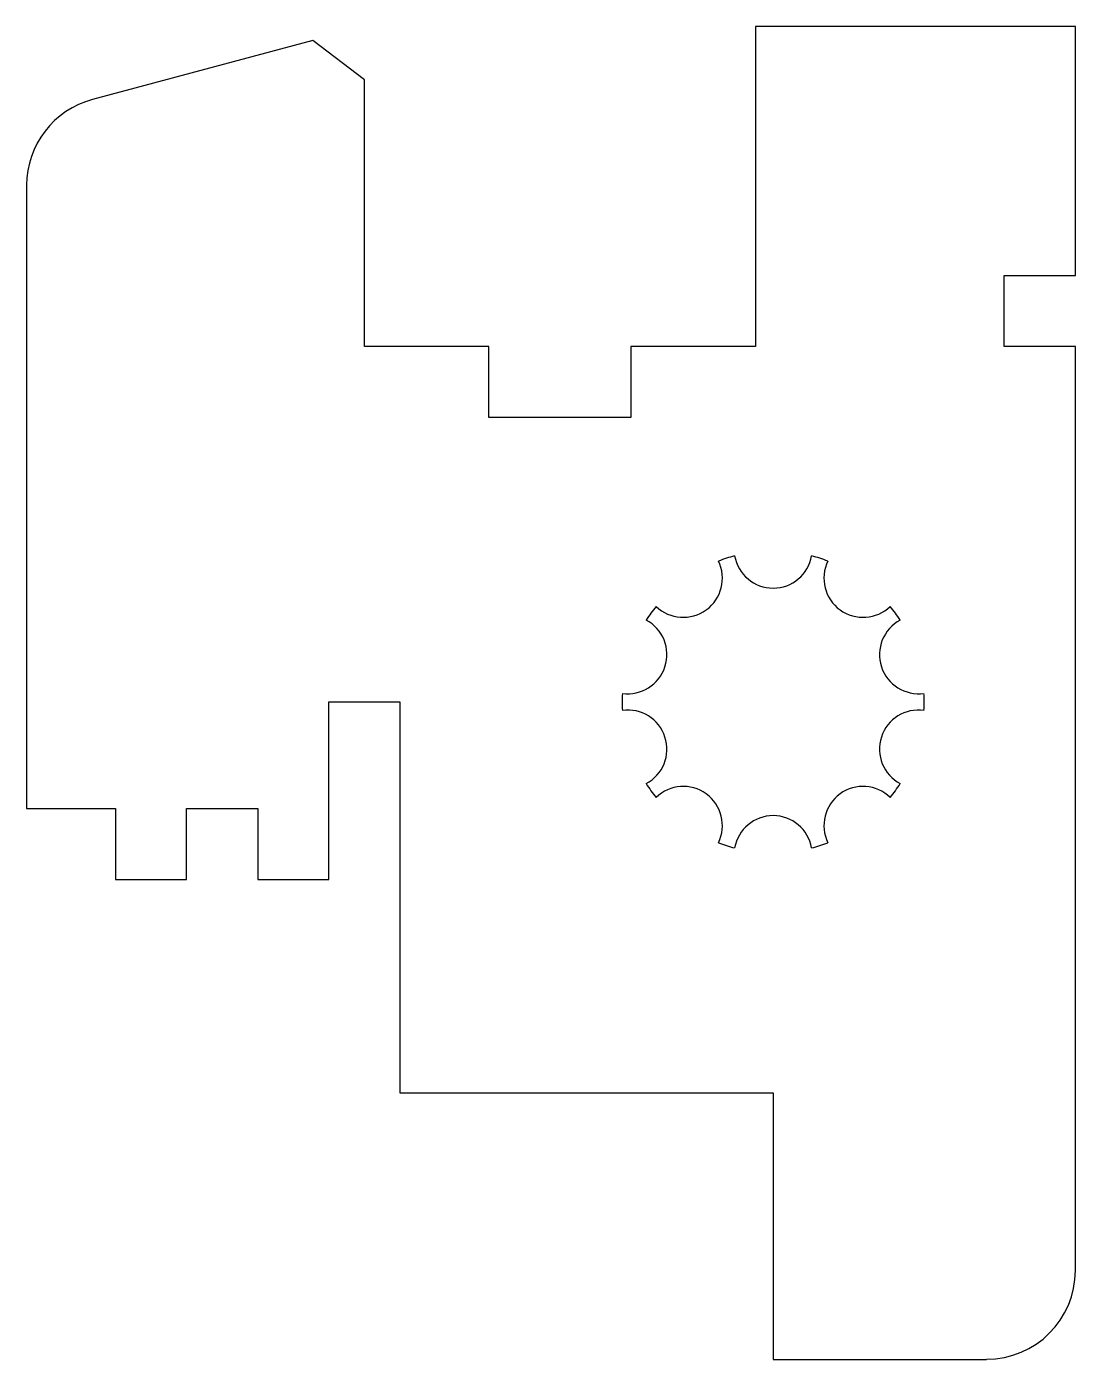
# Model space of a CAD drawing. Header units: centimetres. Extents: x 21.5 to 35.1, y 5.2 to 22.4.
import ezdxf

# ---------------------------------------------------------------- set-up
doc = ezdxf.new("R2010")
doc.units = ezdxf.units.CM
doc.layers.add('Contur', color=1, linetype='Continuous')
doc.layers.add('Stea', color=2, linetype='Continuous')

msp = doc.modelspace()

# ---------------------------------------------------------------- linework, layer by layer
at = {"layer": 'Contur'}
for p, q in [((35.08, 22.446), (30.939, 22.446)), ((30.939, 22.446), (30.939, 18.305)), ((35.08, 19.225), (35.08, 22.446)), ((25.212, 22.267), (22.36, 21.503)), ((25.212, 22.267), (25.212, 22.267)), ((25.212, 22.267), (25.212, 22.267)), ((25.879, 21.755), (25.212, 22.267)), ((25.879, 18.305), (25.879, 21.755)), ((21.508, 20.392), (21.508, 12.324)), ((34.16, 18.305), (34.16, 19.225)), ((34.16, 19.225), (35.08, 19.225)), ((27.489, 18.305), (25.879, 18.305)), ((27.489, 17.385), (27.489, 18.305)), ((30.939, 18.305), (29.329, 18.305)), ((29.329, 18.305), (29.329, 17.385)), ((35.08, 18.305), (34.16, 18.305)), ((35.08, 6.344), (35.08, 18.305)), ((29.329, 17.385), (27.489, 17.385)), ((25.419, 11.404), (25.419, 13.704)), ((25.419, 13.704), (26.339, 13.704)), ((26.339, 13.704), (26.339, 8.644)), ((21.508, 12.324), (22.658, 12.324)), ((22.658, 12.324), (22.658, 11.404)), ((23.578, 11.404), (23.578, 12.324)), ((23.578, 12.324), (24.498, 12.324)), ((24.498, 12.324), (24.498, 11.404)), ((22.658, 11.404), (23.578, 11.404)), ((24.498, 11.404), (25.419, 11.404)), ((26.339, 8.644), (31.169, 8.644)), ((31.169, 8.644), (31.169, 5.193)), ((31.169, 5.193), (33.93, 5.193))]:
    msp.add_line(p, q, dxfattribs=at)
for centre, start, end in [((22.658, 20.392), 105, 180), ((33.93, 6.344), 270, 0)]:
    msp.add_arc(centre, 1.15, start, end, dxfattribs=at)
at = {"layer": 'Stea'}
for centre, radius, start, end in [((31.169, 13.704), 1.955, 104.7686, 111.2314), ((31.169, 15.683), 0.506, 189.9679, 350.0321), ((31.169, 13.704), 1.955, 68.7686, 75.2314), ((30.006, 15.305), 0.506, 225.9679, 26.0321), ((32.332, 15.305), 0.506, 153.9679, 314.0321), ((31.169, 13.704), 1.955, 140.7686, 147.2314), ((31.169, 13.704), 1.955, 32.7686, 39.2314), ((29.288, 14.316), 0.506, 261.9679, 62.0321), ((33.051, 14.316), 0.506, 117.9679, 278.0321), ((31.169, 13.704), 1.955, 176.7686, 183.2314), ((31.169, 13.704), 1.955, 356.7686, 3.2314), ((29.288, 13.093), 0.506, 297.9679, 98.0321), ((33.051, 13.093), 0.506, 81.9679, 242.0321), ((31.169, 13.704), 1.955, 212.7686, 219.2314), ((30.006, 12.104), 0.506, 333.9679, 134.0321), ((32.332, 12.104), 0.506, 45.9679, 206.0321), ((31.169, 13.704), 1.955, 320.7686, 327.2314), ((31.169, 11.726), 0.506, 9.9679, 170.0321), ((31.169, 13.704), 1.955, 248.7686, 255.2314), ((31.169, 13.704), 1.955, 284.7686, 291.2314)]:
    msp.add_arc(centre, radius, start, end, dxfattribs=at)

doc.saveas('drawing.dxf')
